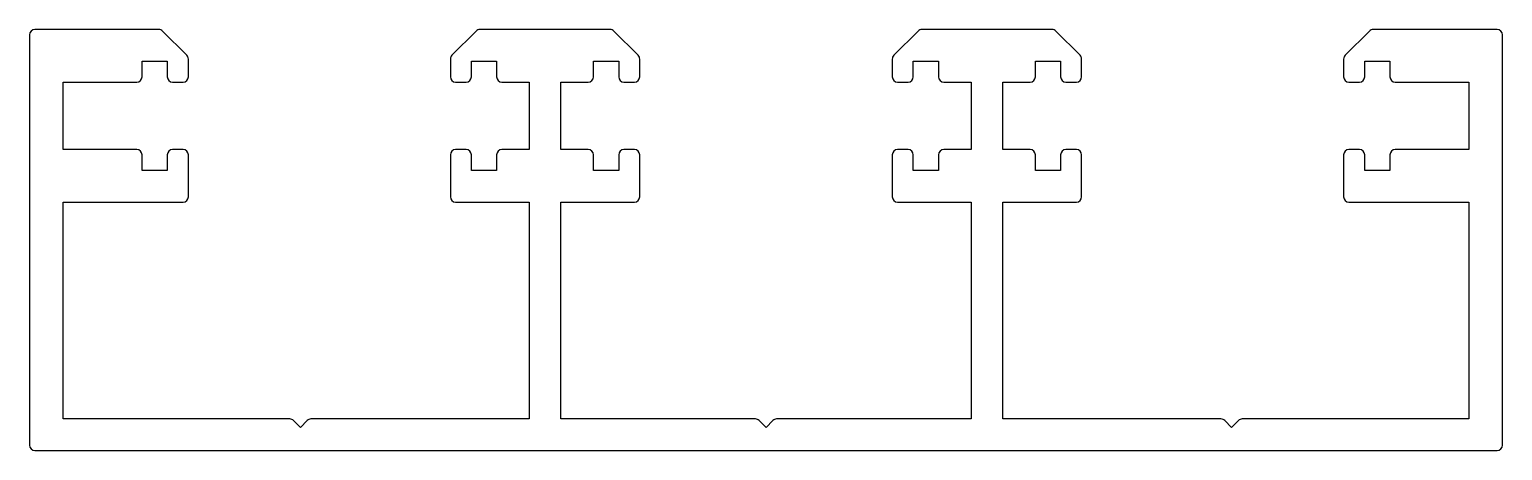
# Model space of a CAD drawing. Extents: x 1.9 to 71.9, y 1.5 to 21.5.
import ezdxf

# ---------------------------------------------------------------- set-up
doc = ezdxf.new("R2010")
doc.units = 0
doc.layers.get('0').update_dxf_attribs({"linetype": 'CONTINUOUS'})

msp = doc.modelspace()

# ---------------------------------------------------------------- linework, layer by layer
for p, q in [((1.89, 21.261), (1.89, 1.761)), ((8.036, 21.511), (2.14, 21.511)), ((9.367, 20.284), (8.213, 21.438)), ((23.117, 21.438), (21.963, 20.284)), ((29.486, 21.511), (23.293, 21.511)), ((30.817, 20.284), (29.663, 21.438)), ((44.117, 21.438), (42.963, 20.284)), ((50.486, 21.511), (44.293, 21.511)), ((51.817, 20.284), (50.663, 21.438)), ((65.567, 21.438), (64.413, 20.284)), ((71.64, 21.511), (65.743, 21.511)), ((71.89, 1.761), (71.89, 21.261)), ((7.24, 19.261), (7.24, 20.011)), ((7.24, 20.011), (8.44, 20.011)), ((8.44, 20.011), (8.44, 19.261)), ((9.44, 19.261), (9.44, 20.107)), ((21.89, 20.107), (21.89, 19.261)), ((22.89, 19.261), (22.89, 20.011)), ((22.89, 20.011), (24.09, 20.011)), ((24.09, 20.011), (24.09, 19.261)), ((28.69, 19.261), (28.69, 20.011)), ((28.69, 20.011), (29.89, 20.011)), ((29.89, 20.011), (29.89, 19.261)), ((30.89, 19.261), (30.89, 20.107)), ((42.89, 20.107), (42.89, 19.261)), ((43.89, 19.261), (43.89, 20.011)), ((43.89, 20.011), (45.09, 20.011)), ((45.09, 20.011), (45.09, 19.261)), ((49.69, 19.261), (49.69, 20.011)), ((49.69, 20.011), (50.89, 20.011)), ((50.89, 20.011), (50.89, 19.261)), ((51.89, 19.261), (51.89, 20.107)), ((64.34, 20.107), (64.34, 19.261)), ((65.34, 19.261), (65.34, 20.011)), ((65.34, 20.011), (66.54, 20.011)), ((66.54, 20.011), (66.54, 19.261)), ((3.49, 15.811), (3.49, 19.011)), ((3.49, 19.011), (6.99, 19.011)), ((8.69, 19.011), (9.19, 19.011)), ((22.14, 19.011), (22.64, 19.011)), ((24.34, 19.011), (25.64, 19.011)), ((25.64, 19.011), (25.64, 15.811)), ((27.14, 15.811), (27.14, 19.011)), ((27.14, 19.011), (28.44, 19.011)), ((30.14, 19.011), (30.64, 19.011)), ((43.14, 19.011), (43.64, 19.011)), ((45.34, 19.011), (46.64, 19.011)), ((46.64, 19.011), (46.64, 15.811)), ((48.14, 15.811), (48.14, 19.011)), ((48.14, 19.011), (49.44, 19.011)), ((51.14, 19.011), (51.64, 19.011)), ((64.59, 19.011), (65.09, 19.011)), ((66.79, 19.011), (70.29, 19.011)), ((70.29, 19.011), (70.29, 15.811)), ((6.99, 15.811), (3.49, 15.811)), ((7.24, 14.811), (7.24, 15.561)), ((8.44, 15.561), (8.44, 14.811)), ((9.19, 15.811), (8.69, 15.811)), ((9.44, 13.561), (9.44, 15.561)), ((21.89, 15.561), (21.89, 13.561)), ((22.64, 15.811), (22.14, 15.811)), ((22.89, 14.811), (22.89, 15.561)), ((24.09, 15.561), (24.09, 14.811)), ((25.64, 15.811), (24.34, 15.811)), ((28.44, 15.811), (27.14, 15.811)), ((28.69, 14.811), (28.69, 15.561)), ((29.89, 15.561), (29.89, 14.811)), ((30.64, 15.811), (30.14, 15.811)), ((30.89, 13.561), (30.89, 15.561)), ((42.89, 15.561), (42.89, 13.561)), ((43.64, 15.811), (43.14, 15.811)), ((43.89, 14.811), (43.89, 15.561)), ((45.09, 15.561), (45.09, 14.811)), ((46.64, 15.811), (45.34, 15.811)), ((49.44, 15.811), (48.14, 15.811)), ((49.69, 14.811), (49.69, 15.561)), ((50.89, 15.561), (50.89, 14.811)), ((51.64, 15.811), (51.14, 15.811)), ((51.89, 13.561), (51.89, 15.561)), ((64.34, 15.561), (64.34, 13.561)), ((65.09, 15.811), (64.59, 15.811)), ((65.34, 14.811), (65.34, 15.561)), ((66.54, 15.561), (66.54, 14.811)), ((70.29, 15.811), (66.79, 15.811)), ((8.44, 14.811), (7.24, 14.811)), ((24.09, 14.811), (22.89, 14.811)), ((29.89, 14.811), (28.69, 14.811)), ((45.09, 14.811), (43.89, 14.811)), ((50.89, 14.811), (49.69, 14.811)), ((66.54, 14.811), (65.34, 14.811)), ((3.49, 3.011), (3.49, 13.311)), ((3.49, 13.311), (9.19, 13.311)), ((22.14, 13.311), (25.64, 13.311)), ((25.64, 13.311), (25.64, 3.011)), ((27.14, 3.011), (27.14, 13.311)), ((27.14, 13.311), (30.64, 13.311)), ((43.14, 13.311), (46.64, 13.311)), ((46.64, 13.311), (46.64, 3.011)), ((48.14, 3.011), (48.14, 13.311)), ((48.14, 13.311), (51.64, 13.311)), ((64.59, 13.311), (70.29, 13.311)), ((70.29, 13.311), (70.29, 3.011)), ((14.261, 3.011), (3.49, 3.011)), ((14.765, 2.611), (14.438, 2.938)), ((15.092, 2.938), (14.765, 2.611)), ((25.64, 3.011), (15.268, 3.011)), ((36.386, 3.011), (27.14, 3.011)), ((36.89, 2.611), (36.563, 2.938)), ((37.217, 2.938), (36.89, 2.611)), ((46.64, 3.011), (37.393, 3.011)), ((58.511, 3.011), (48.14, 3.011)), ((59.015, 2.611), (58.688, 2.938)), ((59.342, 2.938), (59.015, 2.611)), ((70.29, 3.011), (59.518, 3.011)), ((2.14, 1.511), (71.64, 1.511))]:
    msp.add_line(p, q)
for centre, start, end in [((2.14, 21.261), 90, 180), ((8.036, 21.261), 45, 90), ((23.293, 21.261), 90, 135), ((29.486, 21.261), 45, 90), ((44.293, 21.261), 90, 135), ((50.486, 21.261), 45, 90), ((65.743, 21.261), 90, 135), ((71.64, 21.261), 0, 90), ((9.19, 20.107), 0, 45), ((22.14, 20.107), 135, 180), ((30.64, 20.107), 0, 45), ((43.14, 20.107), 135, 180), ((51.64, 20.107), 0, 45), ((64.59, 20.107), 135, 180), ((6.99, 19.261), 270, 0), ((8.69, 19.261), 180, 270), ((9.19, 19.261), 270, 0), ((22.14, 19.261), 180, 270), ((22.64, 19.261), 270, 0), ((24.34, 19.261), 180, 270), ((28.44, 19.261), 270, 360), ((30.14, 19.261), 180, 270), ((30.64, 19.261), 270, 0), ((43.14, 19.261), 180, 270), ((43.64, 19.261), 270, 0), ((45.34, 19.261), 180, 270), ((49.44, 19.261), 270, 0), ((51.14, 19.261), 180, 270), ((51.64, 19.261), 270, 0), ((64.59, 19.261), 180, 270), ((65.09, 19.261), 270, 0), ((66.79, 19.261), 180, 270), ((6.99, 15.561), 0, 90), ((8.69, 15.561), 90, 180), ((9.19, 15.561), 0, 90), ((22.14, 15.561), 90, 180), ((22.64, 15.561), 0, 90), ((24.34, 15.561), 90, 180), ((28.44, 15.561), 0, 90), ((30.14, 15.561), 90, 180), ((30.64, 15.561), 0, 90), ((43.14, 15.561), 90, 180), ((43.64, 15.561), 0, 90), ((45.34, 15.561), 90, 180), ((49.44, 15.561), 0, 90), ((51.14, 15.561), 90, 180), ((51.64, 15.561), 0, 90), ((64.59, 15.561), 90, 180), ((65.09, 15.561), 0, 90), ((66.79, 15.561), 90, 180), ((9.19, 13.561), 270, 0), ((22.14, 13.561), 180, 270), ((30.64, 13.561), 270, 0), ((43.14, 13.561), 180, 270), ((51.64, 13.561), 270, 0), ((64.59, 13.561), 180, 270), ((14.261, 2.761), 45, 90), ((15.268, 2.761), 90, 135), ((36.386, 2.761), 45, 90), ((37.393, 2.761), 90, 135), ((58.511, 2.761), 45, 90), ((59.518, 2.761), 90, 135), ((2.14, 1.761), 180, 270), ((71.64, 1.761), 270, 0)]:
    msp.add_arc(centre, 0.25, start, end)

doc.saveas('drawing.dxf')
